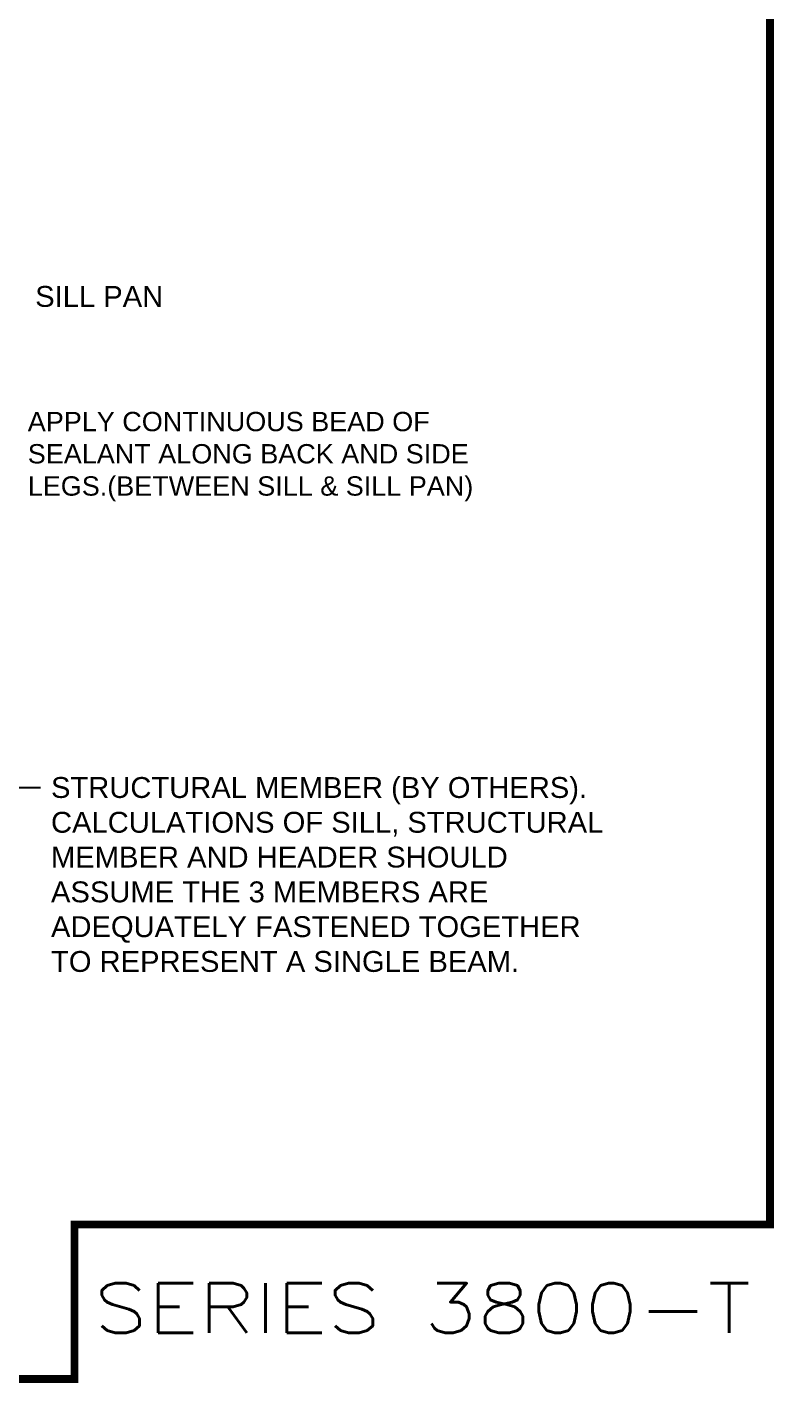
# Model space of a CAD drawing. Extents: x -8.2 to 7.4, y 38.5 to 59.2.
# Drawn here: x 2.56 to 7.39, y 38.51 to 47.28 of the extents above; entities that cross this region are included whole.
import ezdxf
from ezdxf.enums import TextEntityAlignment as Align

# ---------------------------------------------------------------- set-up
doc = ezdxf.new("R2010")
doc.units = 0
doc.header["$MEASUREMENT"] = 0
doc.layers.get('0').update_dxf_attribs({"linetype": 'CONTINUOUS'})
doc.layers.add('DIM', color=7, linetype='CONTINUOUS')
doc.layers.add('MISC', color=7, linetype='CONTINUOUS')
doc.styles.add('ROMANS', font='romans')
doc.styles.add('ROMANT', font='romant')
doc.styles.get("Standard").update_dxf_attribs({"font": 'arial.ttf'})
doc.dimstyles.new('FULL SCALE', dxfattribs={"dimscale": 0.75, "dimtxt": 0.18, "dimasz": 0.18, "dimexe": 0.18, "dimexo": 0.0625, "dimgap": 0.09, "dimtad": 0, "dimtih": 1, "dimtoh": 1, "dimdec": 3, "dimzin": 0, "dimdsep": 46, "dimtxsty": 'Standard', "dimcen": 0.09, "dimadec": 0, "dimazin": 0, "dimtfac": 1, "dimtdec": 3, "dimtofl": 0, "dimtmove": 0, "dimatfit": 3, "dimfxl": 0, "dimtolj": 1, "dimtzin": 0, "dimarcsym": 0})

# ---------------------------------------------------------------- blocks, each defined once
blk = doc.blocks.new('TITLE-NO-SCALE')
blk.add_line((5.513, 0.5125), (5.513, 0.0125))
at = {"const_width": 0.025}
blk.add_lwpolyline([(7.7625, 0.5125), (7.7625, 10.3245), (0.0125, 10.3245), (0.0125, 0.0125), (5.513, 0.0125), (5.513, 0.5125)], close=True, dxfattribs=at)
at = {"style": 'ROMANS'}
for tag, p in [('DWG_NO_F', (6.3146, 10.0979)), ('DATE', (6.0844, 9.762))]:
    blk.add_attdef(tag, p, '', height=0.094, dxfattribs=at)
for height, style, width, p, p2 in [(0.25, 'ROMANT', 1.495033, (2.5437, 9.8586), (5.2312, 9.8586)), (0.16, 'ROMANS', 15.491146, (5.5755, 0.1621), (7.7, 0.1621))]:
    blk.add_attdef('PRODUCT', text='', height=height, dxfattribs=dict(style=style, width=width)).set_placement(p, p2, align=Align.FIT)

msp = doc.modelspace()

# ---------------------------------------------------------------- block references
at = {"layer": 'MISC'}
ref = msp.add_blockref('TITLE-NO-SCALE', (-8.1623, 38.5074), dxfattribs=dict(at, xscale=2, yscale=2, zscale=2))
ref.add_attrib('PRODUCT', 'SERIES 3800-T', dxfattribs={"layer": '0', "height": 0.32, "style": 'ROMANS', "width": 1.119842}).set_placement((2.9887, 38.8315), (7.2377, 38.8315), align=Align.FIT)

# ---------------------------------------------------------------- texts
at = {"insert": (2.5612, 44.4985), "char_height": 0.125, "width": 3.2849, "attachment_point": 4}
msp.add_mtext('APPLY CONTINUOUS BEAD OF\\PSEALANT ALONG BACK AND SIDE\\PLEGS.(BETWEEN SILL & SILL PAN)', dxfattribs=at)
at = {"layer": 'DIM'}
msp.add_text('SILL PAN', height=0.135, dxfattribs=at).set_placement((2.6092, 45.4676))
at = {"layer": 'DIM', "insert": (2.7115, 42.4261), "char_height": 0.135, "attachment_point": 1}
msp.add_mtext('STRUCTURAL MEMBER (BY OTHERS).\\PCALCULATIONS OF SILL, STRUCTURAL\\PMEMBER AND HEADER SHOULD\\PASSUME THE 3 MEMBERS ARE\\PADEQUATELY FASTENED TOGETHER\\PTO REPRESENT A SINGLE BEAM.', dxfattribs=at)

# ---------------------------------------------------------------- leaders
at = {"layer": 'DIM', "annotation_type": 0, "has_hookline": 1, "hookline_direction": 0, "text_width": 3.5574}
msp.add_leader([(1.4033, 43.6315), (2.269, 42.3586), (2.644, 42.3586)], dimstyle='FULL SCALE', override={"dimgap": 0.09, "dimtad": 0}, dxfattribs=at)

doc.saveas('drawing.dxf')
